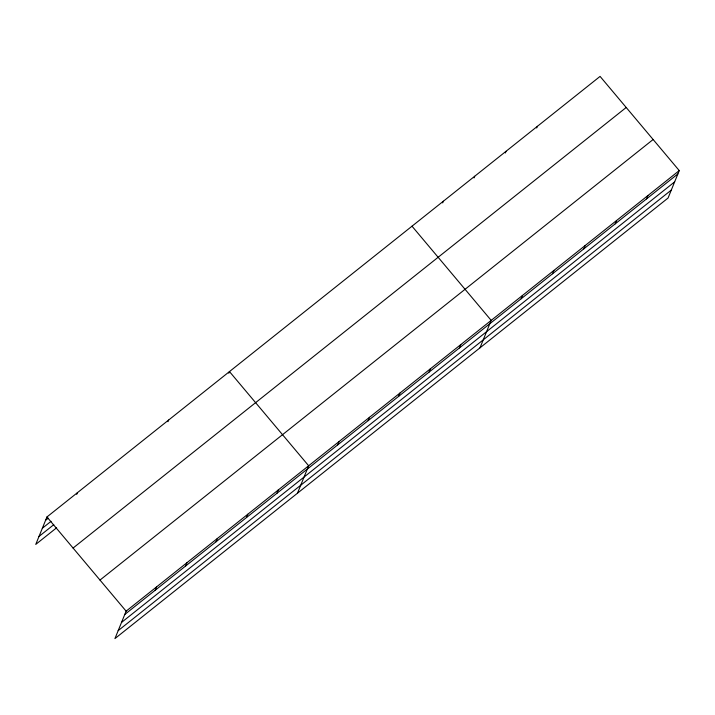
<?xml version="1.0" encoding="UTF-8"?>
<svg xmlns="http://www.w3.org/2000/svg" width="715" height="715" viewBox="0 0 715 715"><rect width="100%" height="100%" fill="white"/><g stroke="black" fill="none" stroke-linecap="round" stroke-linejoin="round"><path stroke-width="1.07" d="M679.25 170.59L126.126 611.155L114.927 638.602L668.051 198.037L679.25 170.59L600.073 76.398L46.949 516.963L35.75 544.41L56.61 527.795M76.693 494.396L77.372 492.733M167.953 421.707L168.633 420.045M228.8 373.248L229.479 371.577L308.657 465.769L297.458 493.216M155.191 590.259L156.549 586.926M185.605 566.03L186.972 562.696M216.028 541.791L217.387 538.466M246.452 517.562L247.81 514.237M276.875 493.332L278.233 489.998M337.721 444.873L339.08 441.539M442.674 202.89L443.354 201.228M368.145 420.643L369.503 417.31M474.018 177.928L474.697 176.265M398.559 396.405L399.926 393.08M505.362 152.965L506.041 151.294M428.982 372.175L430.341 368.851M536.706 127.994L537.385 126.332M459.405 347.946L460.764 344.612M479.988 347.83L491.187 320.383L412.01 226.19M521.172 298.754L522.531 295.42M552.516 273.782L553.875 270.458M583.86 248.82L585.219 245.486M615.204 223.858L616.562 220.524M646.548 198.886L647.906 195.561M45.59 520.297L48.2 518.223M42.346 528.251L51.033 521.333M38.994 536.447L53.777 524.685M73.073 548.048L626.206 107.482M99.993 580.071L653.126 139.505M124.767 614.489L677.892 173.924M121.514 622.443L674.647 181.878M118.172 630.639L671.296 190.074M46.949 516.963L126.126 611.155"/></g></svg>
